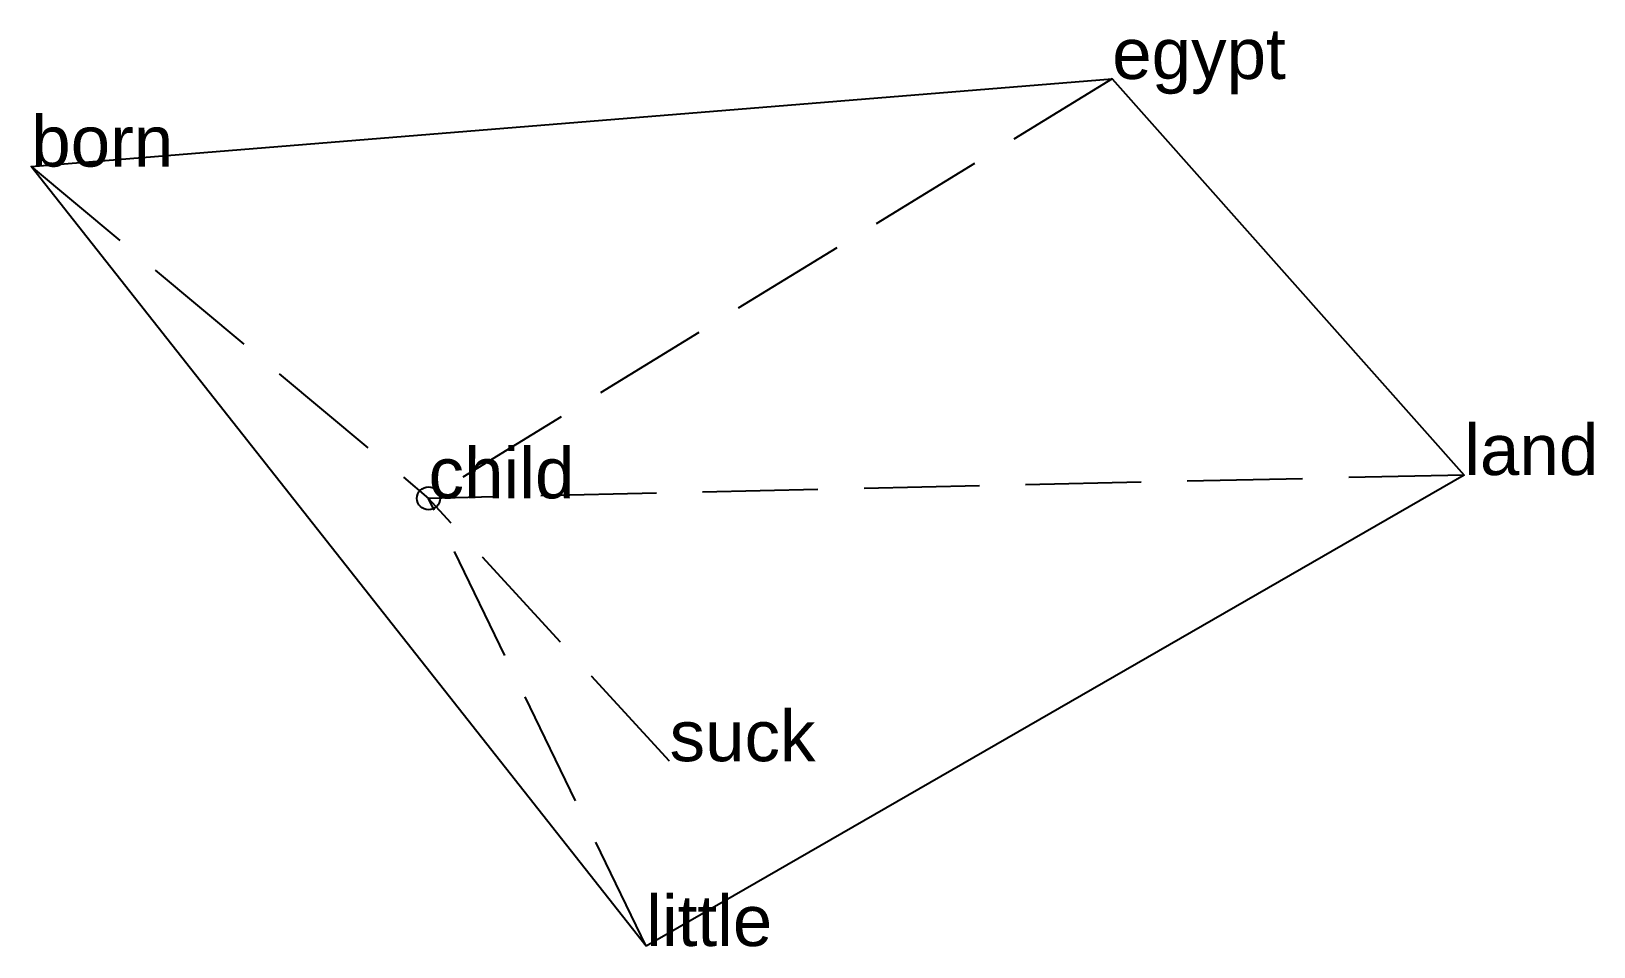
# Model space of a CAD drawing. Extents: x -0.86 to 2.52, y -0.97 to 1.01.
import ezdxf

# ---------------------------------------------------------------- set-up
doc = ezdxf.new("R2010")
doc.units = 0
doc.linetypes.add('DASHED2', pattern=[0.3, 0.25, -0.05])
doc.layers.add('TEXT', color=1, linetype='CONTINUOUS')
doc.styles.get("Standard").update_dxf_attribs({"font": 'arial.ttf'})

msp = doc.modelspace()

# ---------------------------------------------------------------- linework, layer by layer
at = {"linetype": 'DASHED2'}
for p in [(1.4807, 0.9083), (-0.8605, 0.7185), (2.243, 0.0504), (0, 0), (0.5221, -0.5694), (0.4713, -0.9697)]:
    msp.add_line(p, (0, 0), dxfattribs=at)
msp.add_circle((0, 0), 0.025)
at = {"layer": 'OUTLINE', "linetype": 'CONTINUOUS'}
msp.add_polyline3d([(0.4713, -0.9697, 0), (-0.8605, 0.7185, 0), (1.4807, 0.9083, 0), (2.243, 0.0504, 0), (0.4713, -0.9697, 0)], close=True, dxfattribs=at)

# ---------------------------------------------------------------- texts
at = {"layer": 'TEXT'}
for s, p in [('egypt', (1.4807, 0.9083)), ('born', (-0.8605, 0.7185)), ('land', (2.243, 0.0504)), ('child', (0, 0)), ('suck', (0.5221, -0.5694)), ('little', (0.4713, -0.9697))]:
    msp.add_text(s, height=0.11, dxfattribs=at).set_placement(p)

doc.saveas('drawing.dxf')
